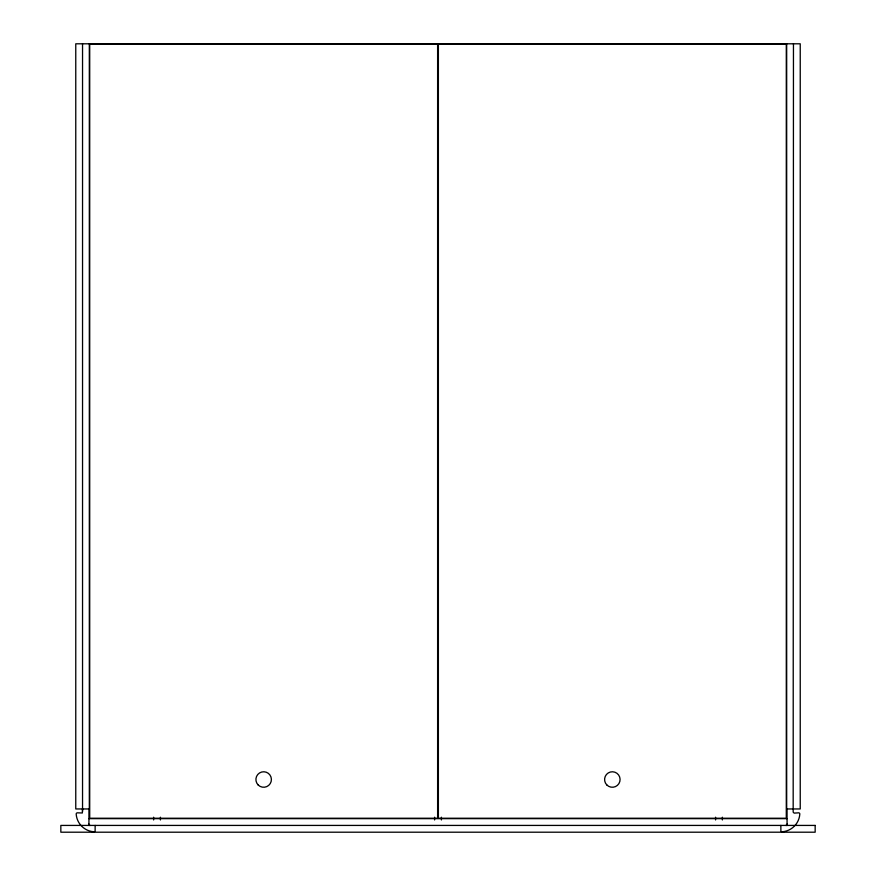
<?xml version="1.0" encoding="UTF-8"?>
<svg xmlns="http://www.w3.org/2000/svg" width="876" height="876" viewBox="0 0 876 876"><rect width="100%" height="100%" fill="white"/><g stroke="black" fill="none" stroke-linecap="round" stroke-linejoin="round"><path stroke-width="1.31" d="M95.134 825.422L95.134 830.568A1.205 1.205 0 0 1 93.896 831.773A18.987 18.987 0 0 1 76.19 814.067A1.205 1.205 0 0 1 77.395 812.829L82.344 812.983L82.541 808.953M88.936 824.053L88.936 825.422L90.305 825.422M785.695 825.422L787.064 825.422L787.064 824.053M88.936 818.644L787.064 818.644M793.459 43.8L793.174 812.14L794.138 813.114L798.605 812.829A1.205 1.205 0 0 1 799.81 814.067A18.987 18.987 0 0 1 782.104 831.773A1.205 1.205 0 0 1 780.866 830.568L780.866 825.422M787.064 808.953L787.064 825.422M786.681 43.8L786.681 808.953L800.237 808.953L800.237 43.8L75.763 43.8L75.763 808.953L89.319 808.953L89.319 43.8M722.372 817.22L722.372 819.958M715.582 817.22L715.582 819.958M441.394 817.22L441.394 819.958M434.605 817.22L434.605 819.958M160.417 817.22L160.417 819.958M153.629 817.22L153.629 819.958M88.936 808.953L88.936 825.422M82.541 43.8L82.541 811.461M437.617 44.183L89.713 44.183L89.713 818.25L437.617 818.25L437.617 44.183M786.287 44.183L438.383 44.183L438.383 818.25L786.287 818.25L786.287 44.183M815.162 825.422L60.838 825.422L60.838 832.2L815.162 832.2L815.162 825.422M606.86 784.995A7.753 7.753 0 0 0 619.825 781.512A7.753 7.753 0 0 0 610.331 772.03A7.753 7.753 0 0 0 606.86 784.995M258.179 784.995A7.753 7.753 0 0 0 271.144 781.512A7.753 7.753 0 0 0 261.65 772.03A7.753 7.753 0 0 0 258.179 784.995"/></g></svg>
